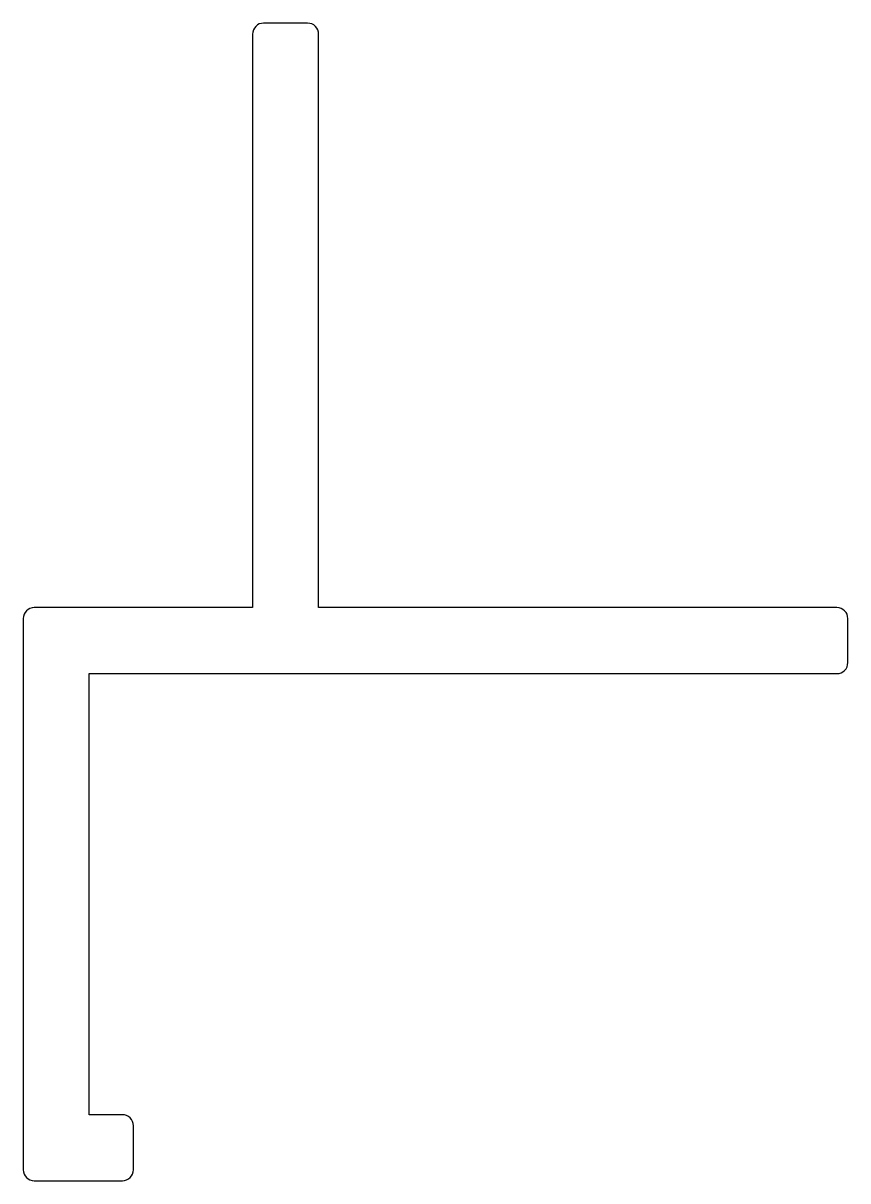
# Model space of a CAD drawing. Extents: x 1410.2 to 1428.9, y 296.8 to 323.
import ezdxf

# ---------------------------------------------------------------- set-up
doc = ezdxf.new("R2010")
doc.units = 0
doc.layers.get('0').update_dxf_attribs({"linetype": 'CONTINUOUS'})

msp = doc.modelspace()

# ---------------------------------------------------------------- linework, layer by layer
at = {"color": 0}
msp.add_lwpolyline([(1411.652, 308.274), (1428.602, 308.274, 0.414214), (1428.852, 308.524), (1428.852, 309.524, 0.414214), (1428.602, 309.774), (1416.852, 309.774), (1416.852, 322.774, 0.414214), (1416.602, 323.024), (1415.602, 323.024, 0.414214), (1415.352, 322.774), (1415.352, 309.774), (1410.402, 309.774, 0.414214), (1410.152, 309.524), (1410.152, 297.024, 0.414214), (1410.402, 296.774), (1412.402, 296.774, 0.414214), (1412.652, 297.024), (1412.652, 298.024, 0.414214), (1412.402, 298.274), (1411.652, 298.274)], format="xyb", close=True, dxfattribs=at)

doc.saveas('drawing.dxf')
